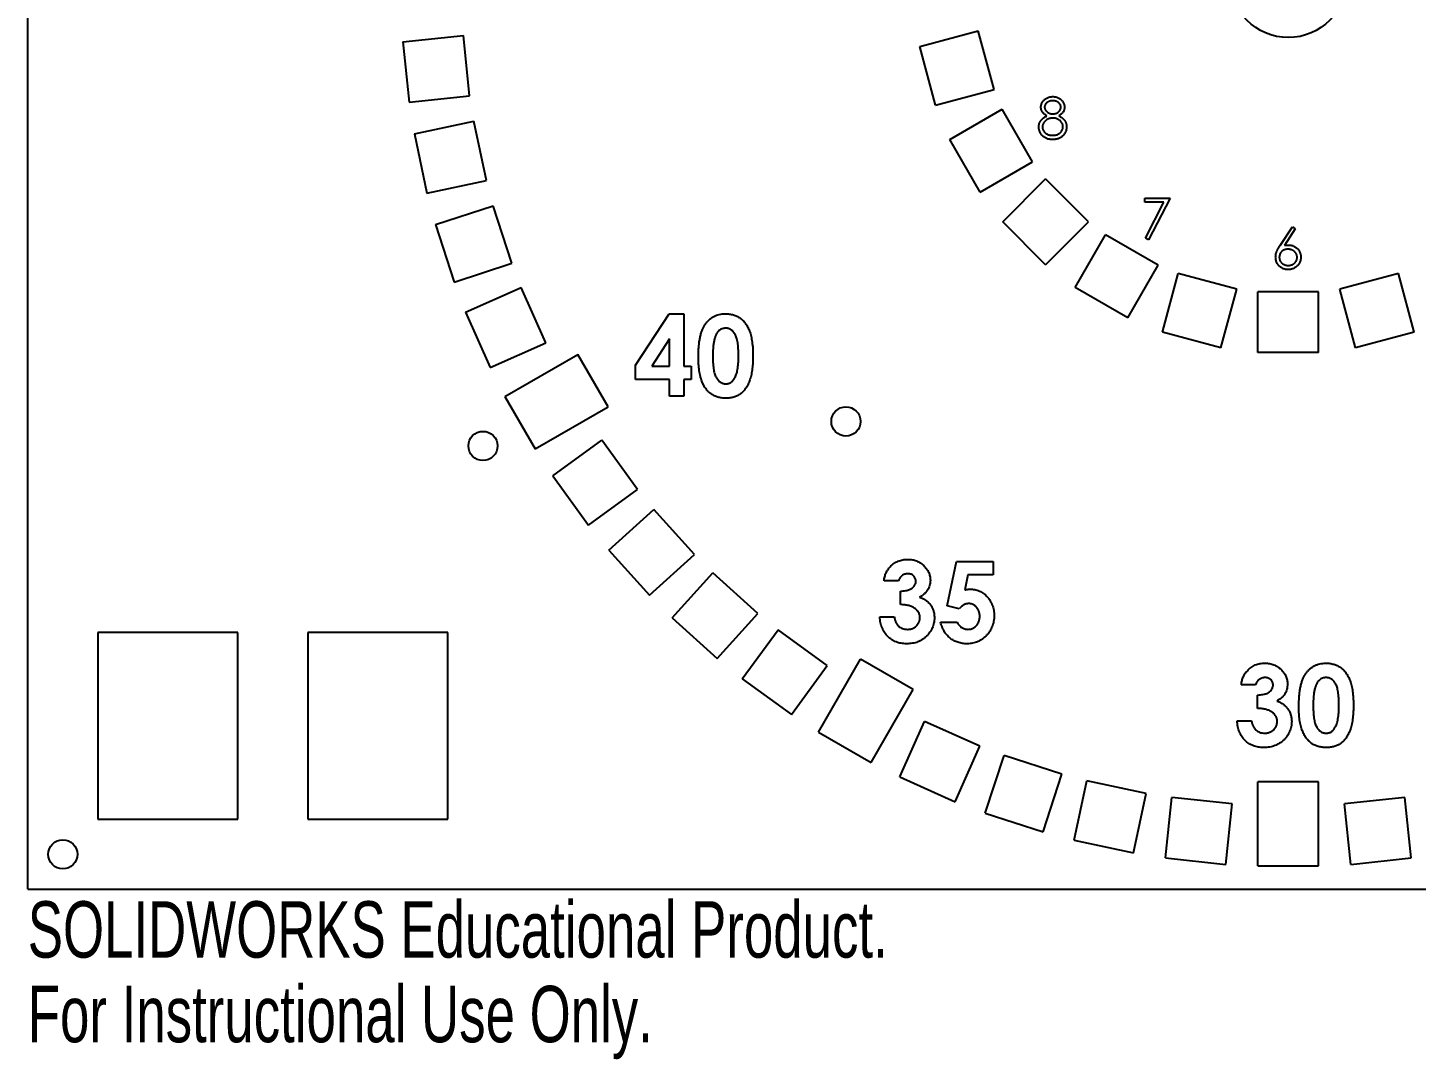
# Model space of a CAD drawing. Header units: millimetres. Extents: x 0 to 216, y -15 to 156.
# Drawn here: x 0 to 119, y -14.6 to 73.8 of the extents above; entities that cross this region are included whole.
import ezdxf

# ---------------------------------------------------------------- set-up
doc = ezdxf.new("R2010")
doc.units = ezdxf.units.MM
doc.styles.add('SLDTEXTSTYLE0', font='TXT', dxfattribs={"width": 0.7})

msp = doc.modelspace()

# ---------------------------------------------------------------- linework, layer by layer
at = {"color": 7, "linetype": 'Continuous', "lineweight": 25}
for p, q in [((0, 0), (0, 156)), ((32.14, 72.64), (37.32, 73.19)), ((32.14, 72.64), (32.69, 67.47)), ((37.86, 68.01), (37.32, 73.19)), ((76.42, 72.23), (81.44, 73.58)), ((82.79, 68.55), (81.44, 73.58)), ((77.76, 67.21), (76.42, 72.23)), ((32.69, 67.47), (37.86, 68.01)), ((77.76, 67.21), (82.79, 68.55)), ((78.99, 64.25), (83.49, 66.85)), ((86.09, 62.35), (83.49, 66.85)), ((33.12, 64.74), (38.21, 65.82)), ((39.29, 60.74), (38.21, 65.82)), ((33.12, 64.74), (34.2, 59.66)), ((81.59, 59.75), (78.99, 64.25)), ((81.59, 59.75), (86.09, 62.35)), ((34.2, 59.66), (39.29, 60.74)), ((83.53, 57.21), (87.21, 60.89)), ((90.89, 57.21), (87.21, 60.89)), ((34.92, 56.99), (39.86, 58.59)), ((41.47, 53.65), (39.86, 58.59)), ((95.72, 59.24), (97.87, 59.24)), ((95.72, 58.88), (95.72, 59.24)), ((97.34, 58.88), (95.72, 58.88)), ((95.76, 55.8), (97.34, 58.88)), ((97.87, 59.24), (96.03, 55.65)), ((87.21, 53.53), (83.53, 57.21)), ((87.21, 53.53), (90.89, 57.21)), ((34.92, 56.99), (36.52, 52.04)), ((89.75, 51.59), (92.35, 56.09)), ((96.85, 53.49), (92.35, 56.09)), ((107.31, 55.19), (108.35, 56.79)), ((108.59, 56.6), (107.67, 55.19)), ((108.35, 56.79), (108.59, 56.6)), ((96.03, 55.65), (95.76, 55.8)), ((36.52, 52.04), (41.47, 53.65)), ((94.25, 48.99), (96.85, 53.49)), ((97.21, 47.76), (98.55, 52.79)), ((103.58, 51.44), (98.55, 52.79)), ((117.45, 52.79), (112.42, 51.44)), ((118.79, 47.76), (117.45, 52.79)), ((37.51, 49.46), (42.26, 51.58)), ((44.38, 46.83), (42.26, 51.58)), ((94.25, 48.99), (89.75, 51.59)), ((102.23, 46.42), (103.58, 51.44)), ((105.4, 46), (105.4, 51.2)), ((110.6, 51.2), (105.4, 51.2)), ((110.6, 46), (110.6, 51.2)), ((113.77, 46.42), (112.42, 51.44)), ((37.51, 49.46), (39.63, 44.71)), ((52.08, 44.93), (54.94, 49.33)), ((54.94, 49.33), (56.22, 49.33)), ((56.22, 49.33), (56.22, 44.83)), ((102.23, 46.42), (97.21, 47.76)), ((118.79, 47.76), (113.77, 46.42)), ((39.63, 44.71), (44.38, 46.83)), ((54.99, 47.17), (53.47, 44.83)), ((54.99, 44.83), (54.99, 47.17)), ((40.88, 42.25), (47.12, 45.85)), ((49.72, 41.35), (47.12, 45.85)), ((110.6, 46), (105.4, 46)), ((52.08, 43.68), (52.08, 44.93)), ((53.47, 44.83), (54.99, 44.83)), ((56.22, 44.83), (56.84, 44.83)), ((56.84, 44.83), (56.84, 43.68)), ((54.99, 43.68), (52.08, 43.68)), ((54.99, 42.27), (54.99, 43.68)), ((56.22, 43.68), (56.22, 42.27)), ((56.84, 43.68), (56.22, 43.68)), ((40.88, 42.25), (43.48, 37.75)), ((56.22, 42.27), (54.99, 42.27)), ((43.48, 37.75), (49.72, 41.35)), ((44.99, 35.43), (49.19, 38.49)), ((52.25, 34.28), (49.19, 38.49)), ((44.99, 35.43), (48.04, 31.22)), ((48.04, 31.22), (52.25, 34.28)), ((49.78, 29.08), (53.65, 32.56)), ((57.13, 28.69), (53.65, 32.56)), ((49.78, 29.08), (53.26, 25.21)), ((53.26, 25.21), (57.13, 28.69)), ((78.76, 24.29), (79.57, 28.1)), ((79.57, 28.1), (82.7, 28.1)), ((82.7, 28.1), (82.7, 26.96)), ((55.21, 23.26), (58.69, 27.13)), ((62.56, 23.65), (58.69, 27.13)), ((74.59, 26.43), (73.36, 26.43)), ((80.55, 26.96), (80.28, 25.66)), ((82.7, 26.96), (80.55, 26.96)), ((74.77, 24.4), (74.77, 25.55)), ((79.8, 24.05), (78.76, 24.29)), ((55.21, 23.26), (59.08, 19.78)), ((59.08, 19.78), (62.56, 23.65)), ((73, 23.34), (74.24, 23.34)), ((78.21, 22.9), (79.62, 22.9)), ((18, 22), (6, 22)), ((6, 22), (6, 6)), ((18, 6), (18, 22)), ((36, 22), (24, 22)), ((24, 22), (24, 6)), ((36, 6), (36, 22)), ((61.22, 18.04), (64.28, 22.25)), ((68.49, 19.19), (64.28, 22.25)), ((65.43, 14.99), (68.49, 19.19)), ((67.75, 13.48), (71.35, 19.72)), ((75.85, 17.12), (71.35, 19.72)), ((61.22, 18.04), (65.43, 14.99)), ((72.25, 10.88), (75.85, 17.12)), ((105.2, 17.53), (103.96, 17.53)), ((105.37, 15.5), (105.37, 16.65)), ((74.71, 9.63), (76.83, 14.38)), ((81.58, 12.26), (76.83, 14.38)), ((103.61, 14.44), (104.85, 14.44)), ((67.75, 13.48), (72.25, 10.88)), ((79.46, 7.51), (81.58, 12.26)), ((82.04, 6.52), (83.65, 11.47)), ((88.59, 9.86), (83.65, 11.47)), ((74.71, 9.63), (79.46, 7.51)), ((86.99, 4.92), (88.59, 9.86)), ((89.66, 4.2), (90.74, 9.29)), ((95.82, 8.21), (90.74, 9.29)), ((110.6, 9.2), (105.4, 9.2)), ((105.4, 2), (105.4, 9.2)), ((110.6, 2), (110.6, 9.2)), ((94.74, 3.12), (95.82, 8.21)), ((97.47, 2.69), (98.01, 7.86)), ((103.19, 7.32), (98.01, 7.86)), ((102.64, 2.14), (103.19, 7.32)), ((117.99, 7.86), (112.81, 7.32)), ((113.36, 2.14), (112.81, 7.32)), ((118.53, 2.69), (117.99, 7.86)), ((6, 6), (18, 6)), ((24, 6), (36, 6)), ((82.04, 6.52), (86.99, 4.92)), ((89.66, 4.2), (94.74, 3.12)), ((97.47, 2.69), (102.64, 2.14)), ((113.36, 2.14), (118.53, 2.69)), ((105.4, 2), (110.6, 2)), ((0, 0), (216, 0))]:
    msp.add_line(p, q, dxfattribs=at)
for centre, radius in [((108, 78), 5), ((70.1, 40.1), 1.25), ((39, 38), 1.25), ((3, 3), 1.25)]:
    msp.add_circle(centre, radius, dxfattribs=at)
for points, knots in [([(86.8, 67.04), (86.81, 67.08), (86.81, 67.15), (86.84, 67.26), (86.88, 67.37), (86.94, 67.48), (87.01, 67.58), (87.1, 67.67), (87.2, 67.75), (87.31, 67.82), (87.43, 67.87), (87.56, 67.91), (87.69, 67.93), (87.78, 67.94), (87.83, 67.94)], [0, 0, 0, 0, 0.074058, 0.14887, 0.226668, 0.307735, 0.391157, 0.473929, 0.557928, 0.644989, 0.733364, 0.821092, 0.909287, 1, 1, 1, 1]), ([(87.83, 67.94), (87.87, 67.94), (87.96, 67.93), (88.09, 67.91), (88.22, 67.87), (88.33, 67.82), (88.44, 67.75), (88.54, 67.67), (88.62, 67.58), (88.69, 67.48), (88.75, 67.37), (88.79, 67.26), (88.82, 67.15), (88.82, 67.07), (88.82, 67.03)], [0, 0, 0, 0, 0.08941, 0.176306, 0.262626, 0.349446, 0.435498, 0.518928, 0.601355, 0.684256, 0.765807, 0.844877, 0.92228, 1, 1, 1, 1]), ([(87.32, 66.3), (87.28, 66.32), (87.2, 66.36), (87.09, 66.44), (87, 66.53), (86.93, 66.62), (86.87, 66.72), (86.83, 66.82), (86.81, 66.93), (86.81, 67), (86.8, 67.04)], [0, 0, 0, 0, 0.14586, 0.282426, 0.41085, 0.535029, 0.654701, 0.770133, 0.884556, 1, 1, 1, 1]), ([(87.81, 67.58), (87.79, 67.58), (87.74, 67.58), (87.67, 67.57), (87.6, 67.56), (87.54, 67.54), (87.48, 67.52), (87.42, 67.49), (87.37, 67.46), (87.32, 67.42), (87.27, 67.38), (87.23, 67.34), (87.2, 67.29), (87.17, 67.24), (87.15, 67.19), (87.13, 67.14), (87.12, 67.09), (87.12, 67.05), (87.12, 67.04)], [0, 0, 0, 0, 0.075243, 0.147209, 0.216447, 0.284025, 0.350655, 0.415031, 0.47963, 0.544652, 0.608044, 0.667828, 0.725114, 0.780992, 0.835527, 0.889438, 0.944072, 1, 1, 1, 1]), ([(87.12, 67.04), (87.12, 67.02), (87.12, 66.98), (87.13, 66.93), (87.15, 66.87), (87.17, 66.82), (87.2, 66.77), (87.24, 66.73), (87.28, 66.68), (87.33, 66.64), (87.38, 66.59), (87.44, 66.56), (87.5, 66.53), (87.56, 66.5), (87.62, 66.48), (87.69, 66.47), (87.76, 66.46), (87.8, 66.46), (87.83, 66.46)], [0, 0, 0, 0, 0.054564, 0.107826, 0.161924, 0.21751, 0.274498, 0.334815, 0.397555, 0.464755, 0.532901, 0.600097, 0.665354, 0.731084, 0.796883, 0.863292, 0.930831, 1, 1, 1, 1]), ([(88.51, 67.04), (88.51, 67.06), (88.51, 67.09), (88.5, 67.14), (88.49, 67.19), (88.47, 67.23), (88.44, 67.28), (88.41, 67.33), (88.37, 67.37), (88.33, 67.41), (88.28, 67.45), (88.23, 67.49), (88.17, 67.51), (88.11, 67.54), (88.04, 67.56), (87.97, 67.57), (87.89, 67.58), (87.84, 67.58), (87.81, 67.58)], [0, 0, 0, 0, 0.050902, 0.101034, 0.151084, 0.203062, 0.256248, 0.310847, 0.368769, 0.430015, 0.49252, 0.556049, 0.621996, 0.690192, 0.761385, 0.836356, 0.915487, 1, 1, 1, 1]), ([(87.83, 66.46), (87.86, 66.46), (87.91, 66.46), (88, 66.48), (88.09, 66.5), (88.17, 66.54), (88.24, 66.58), (88.31, 66.63), (88.37, 66.69), (88.42, 66.76), (88.46, 66.83), (88.49, 66.9), (88.51, 66.97), (88.51, 67.02), (88.51, 67.04)], [0, 0, 0, 0, 0.08969, 0.178494, 0.266838, 0.356558, 0.445334, 0.530806, 0.614076, 0.697707, 0.779142, 0.855354, 0.928557, 1, 1, 1, 1]), ([(88.82, 67.03), (88.82, 66.99), (88.82, 66.92), (88.8, 66.81), (88.76, 66.71), (88.7, 66.61), (88.63, 66.52), (88.54, 66.44), (88.44, 66.36), (88.37, 66.32), (88.33, 66.3)], [0, 0, 0, 0, 0.121904, 0.239413, 0.35541, 0.472091, 0.592859, 0.718703, 0.854892, 1, 1, 1, 1]), ([(86.63, 65.34), (86.63, 65.36), (86.63, 65.41), (86.63, 65.48), (86.65, 65.55), (86.66, 65.62), (86.69, 65.69), (86.72, 65.75), (86.75, 65.81), (86.79, 65.88), (86.83, 65.93), (86.88, 65.99), (86.94, 66.05), (87, 66.1), (87.07, 66.15), (87.15, 66.2), (87.23, 66.25), (87.29, 66.28), (87.32, 66.3)], [0, 0, 0, 0, 0.058854, 0.116315, 0.172675, 0.22878, 0.28458, 0.340257, 0.39663, 0.453507, 0.512318, 0.572648, 0.636022, 0.702363, 0.771483, 0.844184, 0.92007, 1, 1, 1, 1]), ([(87.83, 66.1), (87.8, 66.1), (87.74, 66.1), (87.65, 66.08), (87.57, 66.07), (87.48, 66.04), (87.41, 66.01), (87.33, 65.97), (87.26, 65.92), (87.2, 65.87), (87.14, 65.81), (87.08, 65.75), (87.04, 65.68), (87, 65.62), (86.97, 65.55), (86.95, 65.48), (86.94, 65.4), (86.94, 65.35), (86.94, 65.33)], [0, 0, 0, 0, 0.071269, 0.139812, 0.206497, 0.271535, 0.336082, 0.400528, 0.464984, 0.53005, 0.594423, 0.655583, 0.714849, 0.772115, 0.828999, 0.885122, 0.942079, 1, 1, 1, 1]), ([(88.69, 65.36), (88.69, 65.39), (88.69, 65.43), (88.68, 65.5), (88.66, 65.57), (88.63, 65.64), (88.59, 65.7), (88.55, 65.76), (88.5, 65.82), (88.44, 65.88), (88.37, 65.93), (88.31, 65.97), (88.24, 66.01), (88.16, 66.04), (88.08, 66.07), (88, 66.09), (87.92, 66.1), (87.86, 66.1), (87.83, 66.1)], [0, 0, 0, 0, 0.057339, 0.113063, 0.169181, 0.225775, 0.283826, 0.343454, 0.405907, 0.471392, 0.538003, 0.603064, 0.667602, 0.732225, 0.797005, 0.863048, 0.930357, 1, 1, 1, 1]), ([(88.33, 66.3), (88.36, 66.28), (88.41, 66.25), (88.49, 66.21), (88.56, 66.16), (88.63, 66.11), (88.69, 66.06), (88.75, 66), (88.8, 65.95), (88.84, 65.89), (88.88, 65.83), (88.91, 65.77), (88.94, 65.71), (88.96, 65.64), (88.98, 65.58), (88.99, 65.51), (89, 65.44), (89, 65.39), (89, 65.37)], [0, 0, 0, 0, 0.079525, 0.1551, 0.22722, 0.295911, 0.362056, 0.42552, 0.485813, 0.544495, 0.60146, 0.657841, 0.713974, 0.769468, 0.82613, 0.882885, 0.940701, 1, 1, 1, 1]), ([(87.81, 64.26), (87.76, 64.26), (87.67, 64.26), (87.54, 64.28), (87.41, 64.3), (87.3, 64.34), (87.19, 64.39), (87.09, 64.45), (87, 64.51), (86.92, 64.59), (86.85, 64.68), (86.79, 64.77), (86.74, 64.86), (86.7, 64.95), (86.67, 65.04), (86.64, 65.14), (86.63, 65.24), (86.63, 65.31), (86.63, 65.34)], [0, 0, 0, 0, 0.078556, 0.152863, 0.22356, 0.290375, 0.355403, 0.418291, 0.480389, 0.543073, 0.604924, 0.664398, 0.721943, 0.778375, 0.83383, 0.888861, 0.944089, 1, 1, 1, 1]), ([(86.94, 65.33), (86.94, 65.3), (86.94, 65.23), (86.96, 65.14), (87, 65.05), (87.05, 64.97), (87.11, 64.89), (87.18, 64.82), (87.26, 64.76), (87.36, 64.71), (87.46, 64.67), (87.57, 64.64), (87.69, 64.62), (87.77, 64.62), (87.81, 64.62)], [0, 0, 0, 0, 0.074898, 0.148596, 0.224471, 0.302323, 0.381919, 0.461149, 0.542417, 0.626716, 0.714597, 0.804903, 0.900127, 1, 1, 1, 1]), ([(87.81, 64.62), (87.85, 64.62), (87.91, 64.62), (88, 64.63), (88.09, 64.65), (88.17, 64.67), (88.25, 64.7), (88.32, 64.74), (88.39, 64.79), (88.45, 64.84), (88.51, 64.9), (88.56, 64.96), (88.6, 65.02), (88.63, 65.08), (88.66, 65.15), (88.68, 65.22), (88.69, 65.29), (88.69, 65.34), (88.69, 65.36)], [0, 0, 0, 0, 0.076559, 0.149161, 0.218827, 0.285567, 0.350313, 0.414125, 0.477179, 0.540368, 0.602202, 0.662034, 0.719934, 0.775907, 0.831115, 0.886667, 0.942552, 1, 1, 1, 1]), ([(88.74, 64.64), (88.71, 64.61), (88.66, 64.55), (88.56, 64.47), (88.46, 64.41), (88.34, 64.35), (88.22, 64.31), (88.09, 64.28), (87.95, 64.26), (87.86, 64.26), (87.81, 64.26)], [0, 0, 0, 0, 0.119283, 0.237093, 0.354796, 0.474576, 0.59746, 0.724926, 0.858883, 1, 1, 1, 1]), ([(89, 65.37), (89, 65.33), (89, 65.27), (88.99, 65.17), (88.97, 65.07), (88.94, 64.98), (88.9, 64.89), (88.85, 64.81), (88.8, 64.72), (88.76, 64.67), (88.74, 64.64)], [0, 0, 0, 0, 0.128158, 0.253673, 0.377325, 0.499385, 0.622918, 0.745839, 0.871395, 1, 1, 1, 1]), ([(106.91, 54.18), (106.92, 54.21), (106.92, 54.29), (106.93, 54.4), (106.96, 54.51), (106.99, 54.61), (107.02, 54.69), (107.05, 54.75), (107.08, 54.82), (107.12, 54.89), (107.16, 54.96), (107.2, 55.03), (107.25, 55.11), (107.29, 55.17), (107.31, 55.19)], [0, 0, 0, 0, 0.097818, 0.199726, 0.305276, 0.415811, 0.474472, 0.537274, 0.603657, 0.674299, 0.749834, 0.828598, 0.912378, 1, 1, 1, 1]), ([(107.96, 54.86), (107.94, 54.86), (107.88, 54.86), (107.81, 54.85), (107.74, 54.83), (107.67, 54.81), (107.6, 54.78), (107.54, 54.75), (107.48, 54.71), (107.43, 54.66), (107.38, 54.61), (107.34, 54.55), (107.31, 54.49), (107.28, 54.43), (107.26, 54.37), (107.24, 54.3), (107.23, 54.23), (107.23, 54.19), (107.23, 54.16)], [0, 0, 0, 0, 0.070599, 0.137901, 0.203196, 0.26679, 0.329106, 0.390654, 0.452653, 0.515748, 0.577926, 0.63893, 0.698351, 0.757296, 0.816394, 0.876267, 0.936817, 1, 1, 1, 1]), ([(107.67, 55.19), (107.73, 55.2), (107.85, 55.21), (107.97, 55.22), (108.03, 55.22)], [0, 0, 0, 0, 0.512659, 1, 1, 1, 1]), ([(108.75, 54.16), (108.75, 54.19), (108.75, 54.23), (108.74, 54.3), (108.72, 54.37), (108.7, 54.43), (108.66, 54.49), (108.62, 54.55), (108.58, 54.61), (108.52, 54.66), (108.46, 54.71), (108.4, 54.75), (108.34, 54.78), (108.27, 54.81), (108.2, 54.83), (108.12, 54.85), (108.04, 54.86), (107.99, 54.86), (107.96, 54.86)], [0, 0, 0, 0, 0.061138, 0.119994, 0.178225, 0.236256, 0.294929, 0.354716, 0.41673, 0.480664, 0.545832, 0.609758, 0.672971, 0.736017, 0.799839, 0.864775, 0.931088, 1, 1, 1, 1]), ([(108.03, 55.22), (108.07, 55.22), (108.14, 55.22), (108.24, 55.2), (108.34, 55.18), (108.43, 55.15), (108.52, 55.1), (108.61, 55.05), (108.69, 54.99), (108.77, 54.92), (108.84, 54.84), (108.9, 54.76), (108.95, 54.68), (108.99, 54.59), (109.03, 54.49), (109.05, 54.39), (109.07, 54.29), (109.07, 54.22), (109.07, 54.18)], [0, 0, 0, 0, 0.065231, 0.128405, 0.190067, 0.250943, 0.311546, 0.372863, 0.435024, 0.499072, 0.563091, 0.62551, 0.68668, 0.747283, 0.808563, 0.870742, 0.934341, 1, 1, 1, 1]), ([(107.97, 53.11), (107.93, 53.11), (107.83, 53.11), (107.7, 53.14), (107.56, 53.19), (107.44, 53.25), (107.32, 53.32), (107.22, 53.41), (107.13, 53.52), (107.05, 53.64), (106.99, 53.76), (106.95, 53.9), (106.92, 54.04), (106.92, 54.13), (106.91, 54.18)], [0, 0, 0, 0, 0.084335, 0.167052, 0.249566, 0.33274, 0.415915, 0.497828, 0.580373, 0.6646, 0.749467, 0.83251, 0.915639, 1, 1, 1, 1]), ([(107.23, 54.16), (107.23, 54.14), (107.23, 54.09), (107.24, 54.02), (107.26, 53.96), (107.28, 53.9), (107.31, 53.84), (107.35, 53.78), (107.4, 53.72), (107.45, 53.67), (107.51, 53.62), (107.57, 53.58), (107.63, 53.55), (107.7, 53.52), (107.77, 53.5), (107.84, 53.48), (107.91, 53.47), (107.97, 53.47), (107.99, 53.47)], [0, 0, 0, 0, 0.061842, 0.121262, 0.180746, 0.239231, 0.298308, 0.358183, 0.420359, 0.484792, 0.549938, 0.613718, 0.676681, 0.739154, 0.8022, 0.86674, 0.93205, 1, 1, 1, 1]), ([(109.07, 54.18), (109.07, 54.13), (109.06, 54.04), (109.04, 53.9), (108.99, 53.76), (108.93, 53.64), (108.85, 53.52), (108.76, 53.42), (108.65, 53.33), (108.53, 53.25), (108.4, 53.19), (108.26, 53.14), (108.12, 53.12), (108.02, 53.11), (107.97, 53.11)], [0, 0, 0, 0, 0.0859479, 0.1691252, 0.2503991, 0.3322897, 0.4133643, 0.4941723, 0.5760217, 0.660757, 0.7457831, 0.8300436, 0.9140275, 1, 1, 1, 1]), ([(107.99, 53.47), (108.02, 53.47), (108.07, 53.47), (108.14, 53.48), (108.22, 53.5), (108.28, 53.52), (108.35, 53.55), (108.41, 53.58), (108.47, 53.62), (108.53, 53.67), (108.58, 53.72), (108.63, 53.78), (108.67, 53.84), (108.7, 53.9), (108.72, 53.96), (108.74, 54.02), (108.75, 54.09), (108.75, 54.14), (108.75, 54.16)], [0, 0, 0, 0, 0.067962, 0.133283, 0.197835, 0.260892, 0.323377, 0.38635, 0.449638, 0.514795, 0.57924, 0.641814, 0.701359, 0.760727, 0.819222, 0.878716, 0.938147, 1, 1, 1, 1]), ([(58.02, 48.39), (58.08, 48.46), (58.18, 48.61), (58.36, 48.8), (58.56, 48.96), (58.77, 49.1), (59, 49.2), (59.25, 49.27), (59.51, 49.32), (59.68, 49.32), (59.78, 49.33)], [0, 0, 0, 0, 0.132314, 0.2587, 0.380912, 0.500535, 0.620923, 0.742376, 0.868281, 1, 1, 1, 1]), ([(59.78, 49.33), (59.84, 49.32), (59.95, 49.32), (60.13, 49.3), (60.29, 49.28), (60.45, 49.24), (60.61, 49.18), (60.76, 49.12), (60.9, 49.04), (61.03, 48.96), (61.16, 48.86), (61.28, 48.75), (61.4, 48.62), (61.5, 48.49), (61.6, 48.34), (61.69, 48.18), (61.77, 48.01), (61.85, 47.82), (61.92, 47.62), (61.97, 47.4), (62.02, 47.17), (62.06, 46.91), (62.1, 46.64), (62.12, 46.34), (62.13, 46.03), (62.13, 45.82), (62.13, 45.71)], [0, 0, 0, 0, 0.036635, 0.072034, 0.106626, 0.140306, 0.173619, 0.206426, 0.239067, 0.271883, 0.30484, 0.338529, 0.372616, 0.407548, 0.443719, 0.481312, 0.520113, 0.560913, 0.604025, 0.650075, 0.699572, 0.752363, 0.808789, 0.868954, 0.932675, 1, 1, 1, 1]), ([(57.46, 45.64), (57.46, 45.79), (57.46, 46.09), (57.49, 46.51), (57.53, 46.91), (57.6, 47.27), (57.67, 47.6), (57.77, 47.89), (57.88, 48.16), (57.98, 48.31), (58.02, 48.39)], [0, 0, 0, 0, 0.161071, 0.310789, 0.449904, 0.578376, 0.696617, 0.805987, 0.906562, 1, 1, 1, 1]), ([(59.81, 48.09), (59.75, 48.09), (59.65, 48.08), (59.49, 48.04), (59.35, 47.97), (59.24, 47.9), (59.15, 47.82), (59.1, 47.75), (59.04, 47.67), (58.99, 47.59), (58.95, 47.49), (58.9, 47.38), (58.86, 47.27), (58.83, 47.14), (58.79, 47), (58.77, 46.85), (58.74, 46.68), (58.73, 46.5), (58.71, 46.31), (58.7, 46.09), (58.7, 45.87), (58.69, 45.71), (58.69, 45.63)], [0, 0, 0, 0, 0.053834, 0.105543, 0.158054, 0.211987, 0.240207, 0.269794, 0.301343, 0.334608, 0.370284, 0.408089, 0.448681, 0.492069, 0.538664, 0.590371, 0.646388, 0.707195, 0.772947, 0.843643, 0.919308, 1, 1, 1, 1]), ([(60.9, 45.71), (60.9, 45.82), (60.9, 46.02), (60.88, 46.32), (60.86, 46.6), (60.83, 46.84), (60.78, 47.07), (60.73, 47.26), (60.67, 47.43), (60.6, 47.57), (60.52, 47.7), (60.43, 47.8), (60.34, 47.89), (60.25, 47.96), (60.15, 48.02), (60.04, 48.06), (59.92, 48.09), (59.85, 48.09), (59.81, 48.09)], [0, 0, 0, 0, 0.1121148, 0.2158018, 0.3102027, 0.3959929, 0.4734102, 0.5427784, 0.604548, 0.6593573, 0.7087644, 0.7553555, 0.798687, 0.8400168, 0.8802034, 0.9197333, 0.9590486, 1, 1, 1, 1]), ([(59.81, 42.09), (59.75, 42.09), (59.63, 42.1), (59.45, 42.11), (59.28, 42.14), (59.12, 42.18), (58.97, 42.23), (58.82, 42.29), (58.68, 42.37), (58.55, 42.45), (58.42, 42.55), (58.31, 42.66), (58.19, 42.78), (58.09, 42.91), (57.99, 43.05), (57.9, 43.21), (57.82, 43.37), (57.74, 43.55), (57.68, 43.75), (57.62, 43.96), (57.57, 44.19), (57.53, 44.45), (57.5, 44.72), (57.47, 45.01), (57.46, 45.32), (57.46, 45.53), (57.46, 45.64)], [0, 0, 0, 0, 0.038217, 0.074867, 0.110158, 0.144454, 0.17808, 0.211171, 0.243687, 0.275872, 0.308376, 0.341263, 0.37515, 0.409655, 0.445157, 0.482073, 0.520576, 0.560554, 0.603108, 0.648689, 0.697948, 0.750768, 0.807309, 0.867656, 0.931861, 1, 1, 1, 1]), ([(58.69, 45.63), (58.69, 45.52), (58.7, 45.32), (58.71, 45.03), (58.74, 44.77), (58.77, 44.53), (58.81, 44.32), (58.86, 44.13), (58.93, 43.97), (59, 43.83), (59.08, 43.71), (59.17, 43.61), (59.26, 43.52), (59.36, 43.45), (59.46, 43.4), (59.57, 43.36), (59.69, 43.33), (59.77, 43.33), (59.81, 43.33)], [0, 0, 0, 0, 0.110734, 0.212341, 0.305502, 0.389835, 0.46669, 0.535262, 0.596763, 0.651066, 0.701036, 0.74786, 0.791833, 0.834284, 0.875334, 0.916035, 0.957652, 1, 1, 1, 1]), ([(62.13, 45.71), (62.13, 45.6), (62.13, 45.38), (62.12, 45.07), (62.09, 44.77), (62.06, 44.49), (62.02, 44.24), (61.97, 44), (61.91, 43.78), (61.84, 43.58), (61.77, 43.39), (61.69, 43.22), (61.6, 43.06), (61.5, 42.91), (61.4, 42.78), (61.29, 42.66), (61.18, 42.55), (61.06, 42.45), (60.93, 42.37), (60.79, 42.29), (60.65, 42.23), (60.5, 42.18), (60.34, 42.14), (60.17, 42.11), (59.99, 42.1), (59.87, 42.09), (59.81, 42.09)], [0, 0, 0, 0, 0.068491, 0.133077, 0.193829, 0.251083, 0.304401, 0.354408, 0.401295, 0.444701, 0.485692, 0.524676, 0.562307, 0.597947, 0.632474, 0.665752, 0.697985, 0.729586, 0.760825, 0.792355, 0.824313, 0.857156, 0.890927, 0.92596, 0.962061, 1, 1, 1, 1]), ([(60.56, 43.8), (60.59, 43.85), (60.65, 43.96), (60.71, 44.14), (60.77, 44.34), (60.82, 44.57), (60.85, 44.82), (60.88, 45.09), (60.9, 45.39), (60.9, 45.6), (60.9, 45.71)], [0, 0, 0, 0, 0.088871, 0.186355, 0.294078, 0.412237, 0.541778, 0.682703, 0.835096, 1, 1, 1, 1]), ([(59.81, 43.33), (59.84, 43.33), (59.92, 43.33), (60.03, 43.35), (60.14, 43.39), (60.23, 43.44), (60.33, 43.51), (60.41, 43.59), (60.49, 43.69), (60.54, 43.76), (60.56, 43.8)], [0, 0, 0, 0, 0.1240354, 0.242846, 0.3603417, 0.4790424, 0.5993341, 0.7254885, 0.8585494, 1, 1, 1, 1]), ([(73.36, 26.43), (73.37, 26.49), (73.38, 26.61), (73.42, 26.79), (73.47, 26.95), (73.53, 27.11), (73.6, 27.26), (73.69, 27.39), (73.78, 27.52), (73.85, 27.6), (73.88, 27.64)], [0, 0, 0, 0, 0.138934, 0.272371, 0.400702, 0.524915, 0.646775, 0.765706, 0.883115, 1, 1, 1, 1]), ([(73.88, 27.64), (73.93, 27.69), (74.04, 27.79), (74.2, 27.92), (74.38, 28.03), (74.57, 28.12), (74.76, 28.19), (74.97, 28.24), (75.18, 28.27), (75.33, 28.28), (75.4, 28.28)], [0, 0, 0, 0, 0.127407, 0.251106, 0.372908, 0.494496, 0.616171, 0.740563, 0.867605, 1, 1, 1, 1]), ([(75.4, 28.28), (75.47, 28.28), (75.6, 28.27), (75.79, 28.25), (75.98, 28.21), (76.15, 28.15), (76.32, 28.07), (76.48, 27.98), (76.63, 27.87), (76.77, 27.75), (76.9, 27.61), (77.01, 27.47), (77.11, 27.32), (77.19, 27.16), (77.25, 27), (77.29, 26.83), (77.32, 26.65), (77.32, 26.54), (77.33, 26.48)], [0, 0, 0, 0, 0.068214, 0.134095, 0.198286, 0.26116, 0.323635, 0.386367, 0.449642, 0.514245, 0.578413, 0.640375, 0.700615, 0.760104, 0.819299, 0.878466, 0.93836, 1, 1, 1, 1]), ([(75.4, 27.04), (75.35, 27.04), (75.26, 27.04), (75.13, 27.01), (75.01, 26.95), (74.9, 26.88), (74.79, 26.78), (74.71, 26.68), (74.64, 26.56), (74.61, 26.47), (74.59, 26.43)], [0, 0, 0, 0, 0.123523, 0.245107, 0.367266, 0.494691, 0.622324, 0.746003, 0.872253, 1, 1, 1, 1]), ([(74.77, 25.55), (74.85, 25.55), (75, 25.57), (75.21, 25.6), (75.39, 25.64), (75.54, 25.69), (75.67, 25.75), (75.78, 25.82), (75.87, 25.9), (75.95, 25.99), (76.01, 26.09), (76.06, 26.19), (76.09, 26.29), (76.09, 26.36), (76.09, 26.4)], [0, 0, 0, 0, 0.141704, 0.2651, 0.370058, 0.458024, 0.535994, 0.609848, 0.680075, 0.748587, 0.81563, 0.878071, 0.939584, 1, 1, 1, 1]), ([(76.09, 26.4), (76.09, 26.44), (76.08, 26.53), (76.05, 26.65), (75.98, 26.77), (75.9, 26.86), (75.8, 26.95), (75.68, 27), (75.54, 27.04), (75.45, 27.04), (75.4, 27.04)], [0, 0, 0, 0, 0.126208, 0.246331, 0.363484, 0.484754, 0.608383, 0.731214, 0.860989, 1, 1, 1, 1]), ([(77.33, 26.48), (77.32, 26.4), (77.32, 26.25), (77.27, 26.04), (77.2, 25.83), (77.09, 25.64), (76.96, 25.46), (76.8, 25.3), (76.62, 25.15), (76.48, 25.07), (76.4, 25.03)], [0, 0, 0, 0, 0.124101, 0.244316, 0.364466, 0.485854, 0.608915, 0.734301, 0.863943, 1, 1, 1, 1]), ([(76.4, 25.03), (76.45, 25.02), (76.55, 24.99), (76.69, 24.92), (76.82, 24.86), (76.94, 24.78), (77.05, 24.69), (77.16, 24.59), (77.25, 24.49), (77.34, 24.38), (77.42, 24.26), (77.49, 24.13), (77.55, 24), (77.6, 23.87), (77.63, 23.73), (77.66, 23.58), (77.67, 23.43), (77.68, 23.33), (77.68, 23.27)], [0, 0, 0, 0, 0.066221, 0.130122, 0.192922, 0.254764, 0.315757, 0.376303, 0.436814, 0.498168, 0.559516, 0.620243, 0.68097, 0.742349, 0.804584, 0.868102, 0.933307, 1, 1, 1, 1]), ([(80.28, 25.66), (80.32, 25.67), (80.39, 25.69), (80.5, 25.71), (80.61, 25.72), (80.67, 25.72), (80.71, 25.72)], [0, 0, 0, 0, 0.263654, 0.51998, 0.767103, 1, 1, 1, 1]), ([(80.71, 25.72), (80.78, 25.72), (80.93, 25.72), (81.14, 25.69), (81.34, 25.64), (81.53, 25.57), (81.71, 25.47), (81.89, 25.36), (82.05, 25.23), (82.2, 25.08), (82.34, 24.92), (82.46, 24.74), (82.57, 24.55), (82.65, 24.35), (82.71, 24.14), (82.76, 23.92), (82.79, 23.68), (82.79, 23.52), (82.79, 23.44)], [0, 0, 0, 0, 0.063401, 0.124976, 0.184492, 0.243474, 0.302264, 0.361384, 0.421482, 0.483455, 0.545936, 0.608143, 0.66982, 0.732332, 0.796092, 0.861643, 0.929435, 1, 1, 1, 1]), ([(76.44, 23.29), (76.44, 23.32), (76.44, 23.4), (76.42, 23.51), (76.38, 23.62), (76.34, 23.72), (76.28, 23.81), (76.2, 23.9), (76.11, 23.99), (76.01, 24.07), (75.9, 24.15), (75.77, 24.21), (75.63, 24.27), (75.48, 24.32), (75.32, 24.35), (75.15, 24.38), (74.96, 24.39), (74.83, 24.4), (74.77, 24.4)], [0, 0, 0, 0, 0.0506134, 0.1007597, 0.1492748, 0.1988884, 0.2493065, 0.3023227, 0.3572206, 0.4154373, 0.4764429, 0.5398286, 0.6061838, 0.6759412, 0.7497824, 0.8282877, 0.9118449, 1, 1, 1, 1]), ([(80.61, 24.49), (80.58, 24.49), (80.51, 24.48), (80.41, 24.46), (80.3, 24.43), (80.2, 24.38), (80.1, 24.31), (80, 24.24), (79.9, 24.15), (79.84, 24.08), (79.8, 24.05)], [0, 0, 0, 0, 0.11036, 0.221186, 0.334364, 0.452977, 0.577234, 0.708804, 0.849355, 1, 1, 1, 1]), ([(81.56, 23.4), (81.56, 23.44), (81.56, 23.51), (81.54, 23.63), (81.52, 23.73), (81.49, 23.83), (81.45, 23.93), (81.41, 24.02), (81.35, 24.1), (81.28, 24.18), (81.21, 24.25), (81.14, 24.32), (81.06, 24.37), (80.98, 24.41), (80.89, 24.45), (80.8, 24.47), (80.71, 24.49), (80.65, 24.49), (80.61, 24.49)], [0, 0, 0, 0, 0.0728906, 0.1418833, 0.2092821, 0.2746226, 0.3384392, 0.4013049, 0.4650062, 0.5283201, 0.5907403, 0.6509809, 0.7096903, 0.7672118, 0.824188, 0.8817668, 0.9399547, 1, 1, 1, 1]), ([(75.29, 21.05), (75.21, 21.05), (75.05, 21.05), (74.82, 21.08), (74.61, 21.13), (74.4, 21.2), (74.2, 21.29), (74.02, 21.39), (73.84, 21.52), (73.68, 21.66), (73.54, 21.82), (73.41, 22), (73.29, 22.19), (73.2, 22.39), (73.12, 22.61), (73.06, 22.84), (73.02, 23.09), (73.01, 23.25), (73, 23.34)], [0, 0, 0, 0, 0.066659, 0.130343, 0.191936, 0.251996, 0.311122, 0.369755, 0.428602, 0.488436, 0.548524, 0.608661, 0.669236, 0.730881, 0.794196, 0.85983, 0.928533, 1, 1, 1, 1]), ([(74.24, 23.34), (74.25, 23.3), (74.26, 23.21), (74.29, 23.09), (74.33, 22.98), (74.37, 22.87), (74.42, 22.78), (74.48, 22.69), (74.55, 22.61), (74.64, 22.52), (74.77, 22.42), (74.95, 22.34), (75.15, 22.29), (75.29, 22.29), (75.36, 22.28)], [0, 0, 0, 0, 0.077346, 0.150652, 0.220677, 0.286575, 0.350188, 0.411379, 0.469946, 0.528234, 0.642194, 0.755364, 0.873556, 1, 1, 1, 1]), ([(77.68, 23.27), (77.68, 23.2), (77.67, 23.05), (77.64, 22.83), (77.59, 22.61), (77.51, 22.41), (77.42, 22.22), (77.3, 22.03), (77.16, 21.86), (77.01, 21.69), (76.84, 21.54), (76.65, 21.41), (76.45, 21.3), (76.24, 21.2), (76.02, 21.13), (75.79, 21.08), (75.54, 21.05), (75.38, 21.05), (75.29, 21.05)], [0, 0, 0, 0, 0.062821, 0.123871, 0.183554, 0.242266, 0.301265, 0.360847, 0.421949, 0.484789, 0.548014, 0.610413, 0.672536, 0.734829, 0.797947, 0.862973, 0.93002, 1, 1, 1, 1]), ([(75.36, 22.28), (75.4, 22.28), (75.47, 22.28), (75.58, 22.3), (75.69, 22.32), (75.79, 22.35), (75.88, 22.39), (75.97, 22.44), (76.06, 22.5), (76.14, 22.57), (76.21, 22.65), (76.27, 22.73), (76.33, 22.81), (76.37, 22.9), (76.4, 22.99), (76.42, 23.08), (76.44, 23.18), (76.44, 23.25), (76.44, 23.29)], [0, 0, 0, 0, 0.0694022, 0.1359434, 0.2010204, 0.2641806, 0.3259548, 0.3884538, 0.4508186, 0.5142656, 0.5774922, 0.6388353, 0.6986336, 0.7580571, 0.8170324, 0.8764148, 0.937278, 1, 1, 1, 1]), ([(80.49, 21.05), (80.42, 21.05), (80.28, 21.05), (80.08, 21.07), (79.88, 21.11), (79.69, 21.17), (79.51, 21.24), (79.34, 21.32), (79.17, 21.42), (79.01, 21.54), (78.87, 21.67), (78.73, 21.81), (78.61, 21.96), (78.5, 22.13), (78.41, 22.31), (78.33, 22.49), (78.26, 22.69), (78.22, 22.83), (78.21, 22.9)], [0, 0, 0, 0, 0.0659348, 0.1300373, 0.1923621, 0.2538195, 0.3141994, 0.3746699, 0.4351541, 0.4964787, 0.5578093, 0.6190309, 0.6796912, 0.7409613, 0.8033753, 0.8668177, 0.932318, 1, 1, 1, 1]), ([(79.62, 22.9), (79.64, 22.85), (79.69, 22.76), (79.79, 22.63), (79.9, 22.52), (80.01, 22.44), (80.14, 22.37), (80.28, 22.32), (80.42, 22.29), (80.51, 22.28), (80.56, 22.28)], [0, 0, 0, 0, 0.138114, 0.268408, 0.394191, 0.517092, 0.637493, 0.757004, 0.877294, 1, 1, 1, 1]), ([(82.79, 23.44), (82.79, 23.36), (82.79, 23.2), (82.76, 22.96), (82.7, 22.73), (82.63, 22.51), (82.53, 22.3), (82.42, 22.1), (82.28, 21.91), (82.13, 21.74), (81.96, 21.58), (81.77, 21.43), (81.58, 21.31), (81.38, 21.22), (81.17, 21.14), (80.95, 21.09), (80.73, 21.05), (80.57, 21.05), (80.49, 21.05)], [0, 0, 0, 0, 0.066755, 0.131728, 0.19481, 0.256899, 0.318751, 0.380351, 0.443324, 0.507463, 0.571506, 0.633361, 0.693942, 0.753929, 0.813802, 0.874524, 0.936222, 1, 1, 1, 1]), ([(80.56, 22.28), (80.6, 22.28), (80.66, 22.29), (80.76, 22.3), (80.86, 22.32), (80.95, 22.36), (81.03, 22.4), (81.12, 22.46), (81.2, 22.52), (81.27, 22.59), (81.34, 22.68), (81.4, 22.76), (81.45, 22.85), (81.49, 22.95), (81.52, 23.06), (81.54, 23.17), (81.56, 23.28), (81.56, 23.36), (81.56, 23.4)], [0, 0, 0, 0, 0.061179, 0.120371, 0.178442, 0.235934, 0.294268, 0.352654, 0.413122, 0.475586, 0.5389, 0.601869, 0.664333, 0.727647, 0.792409, 0.85912, 0.928135, 1, 1, 1, 1]), ([(104.49, 18.74), (104.54, 18.79), (104.64, 18.9), (104.81, 19.02), (104.99, 19.14), (105.17, 19.23), (105.37, 19.3), (105.57, 19.35), (105.79, 19.38), (105.94, 19.38), (106.01, 19.38)], [0, 0, 0, 0, 0.127407, 0.251106, 0.372908, 0.494496, 0.616171, 0.740563, 0.867605, 1, 1, 1, 1]), ([(106.01, 19.38), (106.08, 19.38), (106.21, 19.38), (106.4, 19.35), (106.59, 19.31), (106.76, 19.25), (106.93, 19.17), (107.09, 19.08), (107.24, 18.97), (107.38, 18.85), (107.51, 18.71), (107.62, 18.57), (107.72, 18.42), (107.8, 18.26), (107.86, 18.1), (107.9, 17.93), (107.93, 17.76), (107.93, 17.64), (107.93, 17.58)], [0, 0, 0, 0, 0.068214, 0.134095, 0.198286, 0.26116, 0.323635, 0.386367, 0.449642, 0.514245, 0.578413, 0.640375, 0.700615, 0.760104, 0.819299, 0.878466, 0.93836, 1, 1, 1, 1]), ([(109.47, 18.45), (109.52, 18.52), (109.63, 18.67), (109.81, 18.86), (110, 19.02), (110.22, 19.15), (110.45, 19.26), (110.69, 19.33), (110.95, 19.37), (111.13, 19.38), (111.22, 19.38)], [0, 0, 0, 0, 0.132314, 0.2587, 0.380912, 0.500535, 0.620923, 0.742376, 0.868281, 1, 1, 1, 1]), ([(111.22, 19.38), (111.28, 19.38), (111.4, 19.38), (111.57, 19.36), (111.74, 19.33), (111.9, 19.29), (112.05, 19.24), (112.2, 19.18), (112.34, 19.1), (112.48, 19.01), (112.61, 18.91), (112.73, 18.8), (112.84, 18.68), (112.94, 18.54), (113.04, 18.4), (113.13, 18.24), (113.22, 18.06), (113.29, 17.88), (113.36, 17.68), (113.42, 17.46), (113.47, 17.22), (113.51, 16.97), (113.54, 16.69), (113.56, 16.4), (113.58, 16.09), (113.58, 15.87), (113.58, 15.76)], [0, 0, 0, 0, 0.0366349, 0.072034, 0.106626, 0.1403057, 0.1736195, 0.2064257, 0.239067, 0.2718829, 0.3048399, 0.338529, 0.3726162, 0.4075483, 0.4437189, 0.4813115, 0.520113, 0.5609129, 0.6040246, 0.6500746, 0.6995722, 0.7523625, 0.8087887, 0.8689542, 0.9326747, 1, 1, 1, 1]), ([(103.96, 17.53), (103.97, 17.59), (103.99, 17.71), (104.03, 17.89), (104.08, 18.05), (104.14, 18.21), (104.21, 18.36), (104.29, 18.5), (104.39, 18.63), (104.46, 18.7), (104.49, 18.74)], [0, 0, 0, 0, 0.1389342, 0.2723714, 0.400702, 0.5249153, 0.646775, 0.7657065, 0.8831152, 1, 1, 1, 1]), ([(106, 18.15), (105.96, 18.15), (105.87, 18.14), (105.74, 18.11), (105.62, 18.05), (105.5, 17.98), (105.4, 17.89), (105.31, 17.78), (105.24, 17.66), (105.21, 17.57), (105.2, 17.53)], [0, 0, 0, 0, 0.123523, 0.245107, 0.367266, 0.494691, 0.622324, 0.746003, 0.872253, 1, 1, 1, 1]), ([(106.7, 17.5), (106.7, 17.54), (106.69, 17.63), (106.65, 17.76), (106.59, 17.87), (106.51, 17.97), (106.4, 18.05), (106.28, 18.11), (106.15, 18.14), (106.05, 18.15), (106, 18.15)], [0, 0, 0, 0, 0.126208, 0.246331, 0.363484, 0.484754, 0.608383, 0.731214, 0.860989, 1, 1, 1, 1]), ([(108.9, 15.7), (108.9, 15.85), (108.91, 16.15), (108.93, 16.57), (108.98, 16.96), (109.04, 17.32), (109.12, 17.65), (109.21, 17.95), (109.33, 18.21), (109.42, 18.37), (109.47, 18.45)], [0, 0, 0, 0, 0.161071, 0.310789, 0.449904, 0.578376, 0.696617, 0.805987, 0.906562, 1, 1, 1, 1]), ([(111.25, 18.15), (111.2, 18.14), (111.09, 18.14), (110.94, 18.1), (110.79, 18.03), (110.68, 17.95), (110.6, 17.88), (110.54, 17.81), (110.48, 17.73), (110.44, 17.64), (110.39, 17.55), (110.34, 17.44), (110.31, 17.33), (110.27, 17.2), (110.24, 17.06), (110.21, 16.91), (110.19, 16.74), (110.17, 16.56), (110.16, 16.36), (110.14, 16.15), (110.14, 15.92), (110.14, 15.77), (110.14, 15.68)], [0, 0, 0, 0, 0.053834, 0.105543, 0.158054, 0.211987, 0.240207, 0.269794, 0.301343, 0.334608, 0.370284, 0.408089, 0.448681, 0.492069, 0.538664, 0.590371, 0.646388, 0.707195, 0.772947, 0.843643, 0.919308, 1, 1, 1, 1]), ([(112.34, 15.76), (112.34, 15.87), (112.34, 16.08), (112.32, 16.38), (112.3, 16.65), (112.27, 16.9), (112.23, 17.12), (112.18, 17.32), (112.12, 17.49), (112.04, 17.63), (111.96, 17.75), (111.88, 17.86), (111.79, 17.95), (111.69, 18.02), (111.59, 18.08), (111.48, 18.12), (111.37, 18.14), (111.29, 18.15), (111.25, 18.15)], [0, 0, 0, 0, 0.1121148, 0.2158018, 0.3102027, 0.3959929, 0.4734102, 0.5427784, 0.604548, 0.6593573, 0.7087644, 0.7553555, 0.798687, 0.8400168, 0.8802034, 0.9197333, 0.9590486, 1, 1, 1, 1]), ([(105.37, 16.65), (105.46, 16.66), (105.61, 16.67), (105.82, 16.7), (106, 16.74), (106.15, 16.79), (106.28, 16.85), (106.38, 16.92), (106.48, 17), (106.56, 17.09), (106.62, 17.19), (106.66, 17.29), (106.69, 17.39), (106.7, 17.46), (106.7, 17.5)], [0, 0, 0, 0, 0.141704, 0.2651, 0.370058, 0.458024, 0.535994, 0.609848, 0.680075, 0.748587, 0.81563, 0.878071, 0.939584, 1, 1, 1, 1]), ([(107.93, 17.58), (107.93, 17.5), (107.92, 17.36), (107.88, 17.14), (107.81, 16.94), (107.7, 16.74), (107.57, 16.56), (107.41, 16.4), (107.22, 16.26), (107.08, 16.18), (107.01, 16.14)], [0, 0, 0, 0, 0.124101, 0.244316, 0.364466, 0.485854, 0.608915, 0.734301, 0.863943, 1, 1, 1, 1]), ([(107.05, 14.39), (107.05, 14.43), (107.05, 14.5), (107.03, 14.61), (106.99, 14.72), (106.95, 14.82), (106.88, 14.91), (106.81, 15.01), (106.72, 15.09), (106.62, 15.18), (106.5, 15.25), (106.38, 15.32), (106.24, 15.37), (106.09, 15.42), (105.93, 15.45), (105.75, 15.48), (105.57, 15.5), (105.44, 15.5), (105.37, 15.5)], [0, 0, 0, 0, 0.050613, 0.10076, 0.149275, 0.198888, 0.249306, 0.302323, 0.357221, 0.415437, 0.476443, 0.539829, 0.606184, 0.675941, 0.749782, 0.828288, 0.911845, 1, 1, 1, 1]), ([(107.01, 16.14), (107.06, 16.12), (107.16, 16.09), (107.29, 16.03), (107.42, 15.96), (107.55, 15.88), (107.66, 15.79), (107.76, 15.7), (107.86, 15.59), (107.95, 15.48), (108.03, 15.36), (108.1, 15.24), (108.15, 15.11), (108.2, 14.97), (108.24, 14.83), (108.27, 14.68), (108.28, 14.53), (108.28, 14.43), (108.29, 14.38)], [0, 0, 0, 0, 0.066221, 0.130122, 0.192922, 0.254764, 0.315757, 0.376303, 0.436814, 0.498168, 0.559516, 0.620243, 0.68097, 0.742349, 0.804584, 0.868102, 0.933307, 1, 1, 1, 1]), ([(111.26, 12.15), (111.19, 12.15), (111.07, 12.15), (110.9, 12.17), (110.73, 12.2), (110.56, 12.24), (110.41, 12.29), (110.26, 12.35), (110.12, 12.42), (109.99, 12.51), (109.87, 12.61), (109.75, 12.71), (109.64, 12.83), (109.53, 12.96), (109.44, 13.11), (109.35, 13.26), (109.27, 13.43), (109.19, 13.61), (109.12, 13.8), (109.06, 14.02), (109.01, 14.25), (108.97, 14.5), (108.94, 14.77), (108.92, 15.07), (108.9, 15.38), (108.9, 15.59), (108.9, 15.7)], [0, 0, 0, 0, 0.038217, 0.074867, 0.110158, 0.144454, 0.17808, 0.211171, 0.243687, 0.275872, 0.308376, 0.341263, 0.37515, 0.409655, 0.445157, 0.482073, 0.520576, 0.560554, 0.603108, 0.648689, 0.697948, 0.750768, 0.807309, 0.867656, 0.931861, 1, 1, 1, 1]), ([(110.14, 15.68), (110.14, 15.58), (110.14, 15.38), (110.15, 15.09), (110.18, 14.83), (110.21, 14.59), (110.25, 14.38), (110.31, 14.19), (110.37, 14.02), (110.44, 13.88), (110.52, 13.77), (110.61, 13.67), (110.7, 13.58), (110.8, 13.51), (110.9, 13.45), (111.01, 13.41), (111.13, 13.39), (111.21, 13.39), (111.25, 13.38)], [0, 0, 0, 0, 0.110734, 0.212341, 0.305502, 0.389835, 0.46669, 0.535262, 0.596763, 0.651066, 0.701036, 0.74786, 0.791833, 0.834284, 0.875334, 0.916035, 0.957652, 1, 1, 1, 1]), ([(113.58, 15.76), (113.58, 15.65), (113.58, 15.44), (113.56, 15.12), (113.54, 14.83), (113.51, 14.55), (113.47, 14.29), (113.42, 14.05), (113.36, 13.83), (113.29, 13.63), (113.21, 13.45), (113.13, 13.27), (113.04, 13.12), (112.95, 12.97), (112.84, 12.83), (112.74, 12.71), (112.62, 12.6), (112.5, 12.51), (112.37, 12.42), (112.24, 12.35), (112.09, 12.29), (111.94, 12.24), (111.78, 12.2), (111.61, 12.17), (111.44, 12.15), (111.32, 12.15), (111.26, 12.15)], [0, 0, 0, 0, 0.068491, 0.133077, 0.193829, 0.251083, 0.304401, 0.354408, 0.401295, 0.444701, 0.485692, 0.524676, 0.562307, 0.597947, 0.632474, 0.665752, 0.697985, 0.729586, 0.760825, 0.792355, 0.824313, 0.857156, 0.890927, 0.92596, 0.962061, 1, 1, 1, 1]), ([(112, 13.86), (112.03, 13.91), (112.09, 14.02), (112.16, 14.2), (112.21, 14.4), (112.26, 14.63), (112.3, 14.88), (112.32, 15.15), (112.34, 15.45), (112.34, 15.66), (112.34, 15.76)], [0, 0, 0, 0, 0.088871, 0.186355, 0.294078, 0.412237, 0.541778, 0.682703, 0.835096, 1, 1, 1, 1]), ([(105.9, 12.15), (105.82, 12.15), (105.66, 12.16), (105.43, 12.19), (105.21, 12.23), (105.01, 12.3), (104.81, 12.39), (104.62, 12.49), (104.45, 12.62), (104.29, 12.76), (104.14, 12.93), (104.01, 13.1), (103.9, 13.29), (103.81, 13.49), (103.73, 13.71), (103.67, 13.94), (103.63, 14.19), (103.62, 14.36), (103.61, 14.44)], [0, 0, 0, 0, 0.066659, 0.130343, 0.191936, 0.251996, 0.311122, 0.369755, 0.428602, 0.488436, 0.548524, 0.608661, 0.669236, 0.730881, 0.794196, 0.85983, 0.928533, 1, 1, 1, 1]), ([(104.85, 14.44), (104.85, 14.4), (104.87, 14.32), (104.9, 14.19), (104.94, 14.08), (104.98, 13.98), (105.03, 13.88), (105.09, 13.79), (105.15, 13.71), (105.25, 13.62), (105.38, 13.53), (105.56, 13.44), (105.76, 13.39), (105.9, 13.39), (105.97, 13.38)], [0, 0, 0, 0, 0.0773464, 0.1506523, 0.2206775, 0.2865752, 0.3501885, 0.4113788, 0.469946, 0.5282338, 0.6421944, 0.7553643, 0.8735561, 1, 1, 1, 1]), ([(108.29, 14.38), (108.28, 14.3), (108.28, 14.15), (108.25, 13.93), (108.19, 13.72), (108.12, 13.51), (108.02, 13.32), (107.91, 13.13), (107.77, 12.96), (107.62, 12.79), (107.44, 12.64), (107.26, 12.51), (107.06, 12.4), (106.85, 12.31), (106.63, 12.24), (106.4, 12.19), (106.15, 12.16), (105.99, 12.15), (105.9, 12.15)], [0, 0, 0, 0, 0.062821, 0.123871, 0.183554, 0.242266, 0.301265, 0.360847, 0.421949, 0.484789, 0.548014, 0.610413, 0.672536, 0.734829, 0.797947, 0.862973, 0.93002, 1, 1, 1, 1]), ([(105.97, 13.38), (106.01, 13.39), (106.08, 13.39), (106.19, 13.4), (106.29, 13.42), (106.39, 13.46), (106.49, 13.5), (106.58, 13.55), (106.66, 13.61), (106.74, 13.67), (106.82, 13.75), (106.88, 13.83), (106.93, 13.91), (106.97, 14), (107.01, 14.09), (107.03, 14.19), (107.05, 14.29), (107.05, 14.36), (107.05, 14.39)], [0, 0, 0, 0, 0.069402, 0.135943, 0.20102, 0.264181, 0.325955, 0.388454, 0.450819, 0.514266, 0.577492, 0.638835, 0.698634, 0.758057, 0.817032, 0.876415, 0.937278, 1, 1, 1, 1]), ([(111.25, 13.38), (111.29, 13.39), (111.36, 13.39), (111.47, 13.41), (111.58, 13.45), (111.68, 13.5), (111.77, 13.57), (111.86, 13.65), (111.93, 13.75), (111.98, 13.82), (112, 13.86)], [0, 0, 0, 0, 0.124035, 0.242846, 0.360342, 0.479042, 0.599334, 0.725488, 0.858549, 1, 1, 1, 1])]:
    msp.add_open_spline(points, degree=3, knots=knots, dxfattribs=at)

# ---------------------------------------------------------------- texts
at = {"color": 7, "linetype": 'Continuous', "char_height": 4.8336, "attachment_point": 1, "style": 'SLDTEXTSTYLE0'}
for s, insert in [('SOLIDWORKS Educational Product.', (0, -1.02)), ('For Instructional Use Only.', (0, -8.27))]:
    msp.add_mtext(s, dxfattribs=dict(at, insert=insert))

doc.saveas('drawing.dxf')
